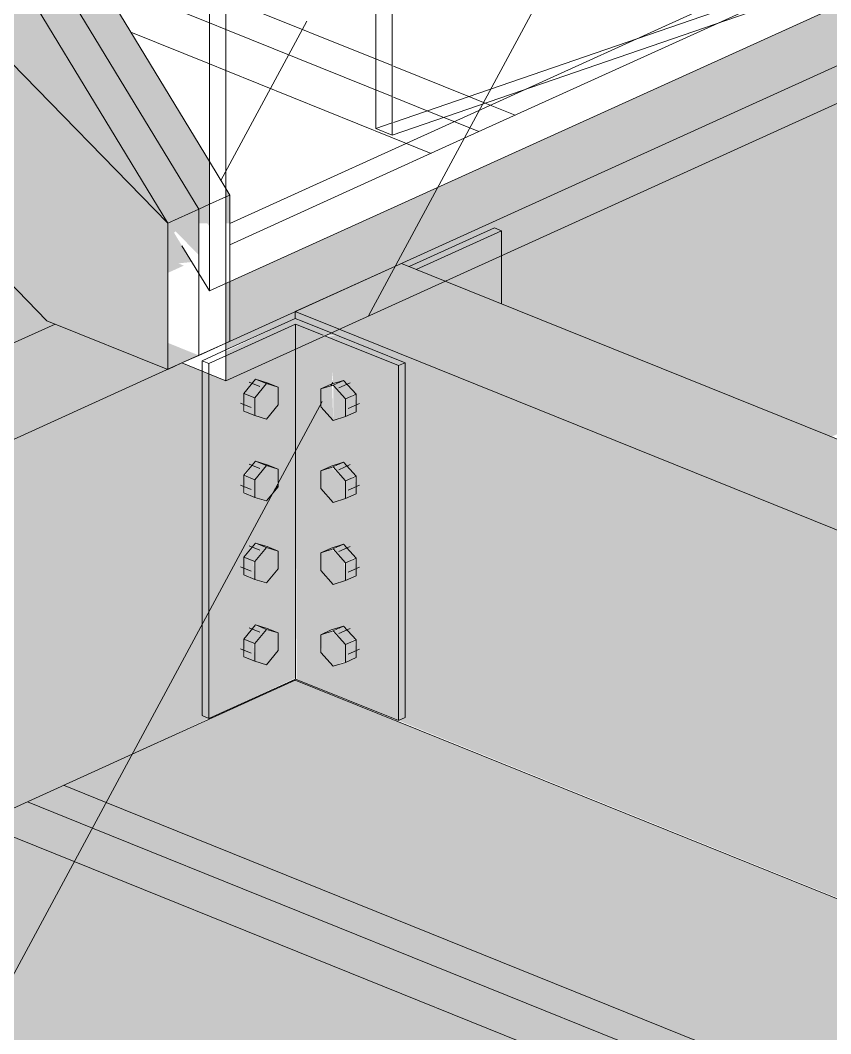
# Model space of a CAD drawing. Header units: inches. Extents: x -8719 to -3484, y -2874 to 4085.
# Drawn here: x -8019.39 to -7992.54, y 1943.52 to 1977.07 of the extents above; entities that cross this region are included whole.
import ezdxf

# ---------------------------------------------------------------- set-up
doc = ezdxf.new("R2010")
doc.units = ezdxf.units.IN
doc.header["$MEASUREMENT"] = 0
for name, color, linetype, lineweight in [('I-WALL', 2, 'Continuous', 13), ('S-BEAM', 12, 'Continuous', 9), ('S-BEAM-1', 63, 'Continuous', 9), ('S-BEAM-2', 143, 'Continuous', 9), ('S-FSTN', 2, 'Continuous', 9)]:
    doc.layers.add(name, color=color, linetype=linetype, lineweight=lineweight)
doc.layers.add('I-WALL-1', color=2, linetype='Continuous', lineweight=13, transparency=0.4)

# ---------------------------------------------------------------- blocks, each defined once
blk = doc.blocks.new('Dimension Lumber - GLULAM - 5_125 in_ x 13_5 in_-2274259-STRUCTURAL - 3D - NORTHWEST')
at = {"layer": 'S-BEAM-1'}
for points in [[(-7847.097, 1901.627), (-7843.581, 1903.222), (-8005.308, 1968.434), (-8008.823, 1966.839), (-7849.245, 1902.493)], [(-7847.097, 1889.424), (-7847.097, 1901.627), (-8008.823, 1966.839), (-8008.823, 1966.642), (-8008.894, 1966.642), (-8006.64, 1965.704), (-8006.64, 1953.982), (-8006.854, 1953.885), (-7849.245, 1890.291)]]:
    blk.add_hatch(color=256, dxfattribs=at).paths.add_polyline_path(points, flags=0)
at = {"layer": 'S-BEAM'}
for p, q in [((-8010.278, 1967.426), (-8006.959, 1968.932)), ((-8006.959, 1968.932), (-8006.763, 1969.021)), ((-8005.308, 1968.434), (-8006.763, 1969.021)), ((-7843.581, 1903.222), (-8005.308, 1968.434)), ((-8010.278, 1967.2), (-8010.278, 1967.426)), ((-8010.278, 1967.426), (-8008.823, 1966.839)), ((-8008.823, 1966.839), (-7847.097, 1901.627)), ((-7847.097, 1889.424), (-8010.278, 1955.223))]:
    blk.add_line(p, q, dxfattribs=at)
blk = doc.blocks.new('Truss - Truss-V106-STRUCTURAL - 3D - NORTHWEST')
at = {"layer": 'S-BEAM'}
for p, q in [((-8016.925, 1978.659), (-8013.12, 1972.398)), ((-8017.954, 1978.192), (-8013.472, 1970.818)), ((-8013.472, 1970.818), (-8017.954, 1978.192)), ((-8014.501, 1970.351), (-8018.983, 1977.725)), ((-8020.866, 1976.871), (-8014.501, 1970.351)), ((-8014.501, 1970.351), (-8020.866, 1976.871)), ((-8025.823, 1974.621), (-8018.503, 1967.124)), ((-8013.12, 1972.398), (-8012.574, 1971.5)), ((-8012.574, 1971.5), (-8012.443, 1971.285)), ((-8012.574, 1971.225), (-8012.443, 1971.285)), ((-8012.443, 1971.285), (-8012.443, 1970.326)), ((-8013.472, 1970.818), (-8013.12, 1970.978)), ((-8013.12, 1970.978), (-8012.574, 1971.225)), ((-8014.501, 1970.351), (-8013.472, 1970.818)), ((-8014.501, 1970.351), (-8013.472, 1970.818)), ((-8013.472, 1969.859), (-8013.472, 1970.818)), ((-8013.472, 1970.818), (-8013.472, 1969.859)), ((-8014.501, 1965.51), (-8014.501, 1970.351)), ((-8012.443, 1970.326), (-8012.443, 1968.416)), ((-8013.472, 1965.977), (-8013.472, 1969.859)), ((-8013.472, 1969.859), (-8013.472, 1965.977)), ((-8012.443, 1968.416), (-8012.443, 1966.444)), ((-8018.503, 1967.124), (-8014.501, 1965.51)), ((-8012.574, 1966.384), (-8013.472, 1965.977)), ((-8012.443, 1966.444), (-8012.574, 1966.384)), ((-8013.472, 1965.977), (-8014.03, 1965.724)), ((-8014.03, 1965.724), (-8014.501, 1965.51))]:
    blk.add_line(p, q, dxfattribs=at)
blk = doc.blocks.new('060523 - W_P_C - Fastenings - Column Base _ Top with X Bracing - Custom - CUSTOM - L5_x5_x5_16_x13_ - RAW STEEL-V140-STRUCTURAL - 3D - NORTHWEST')
at = {"layer": 'S-FSTN'}
h = blk.add_hatch(color=256, dxfattribs=at)
h.paths.add_polyline_path([(-8006.854, 1953.885), (-8006.854, 1965.636), (-8009.218, 1966.589), (-8009.218, 1965.724), (-8009.058, 1965.445), (-8009.017, 1965.041), (-8008.64, 1965.111), (-8008.264, 1964.609), (-8008.311, 1964.082), (-8009.018, 1963.821), (-8009.47, 1964.277), (-8010.265, 1962.803), (-8010.229, 1955.246), (-8007.026, 1953.954)], flags=0)
h.paths.add_polyline_path([(-8009.017, 1955.684), (-8009.426, 1956.193), (-8009.426, 1956.729), (-8008.674, 1957.013), (-8008.264, 1956.555), (-8008.311, 1955.947), (-8008.607, 1955.812)], flags=0)
h.paths.add_polyline_path([(-8009.017, 1958.395), (-8009.426, 1958.854), (-8009.426, 1959.441), (-8008.674, 1959.725), (-8008.264, 1959.267), (-8008.289, 1958.668), (-8009, 1958.401)], flags=0)
h.paths.add_polyline_path([(-8009.017, 1961.107), (-8009.426, 1961.588), (-8009.426, 1962.153), (-8008.674, 1962.437), (-8008.264, 1961.978), (-8008.292, 1961.378), (-8009, 1961.112)], flags=0)
for points in [[(-8006.854, 1965.636), (-8006.64, 1965.733), (-8008.894, 1966.642), (-8009.218, 1966.589), (-8007.026, 1965.705)], [(-8006.854, 1953.885), (-8006.64, 1953.982), (-8006.64, 1965.733), (-8006.854, 1965.636), (-8006.854, 1955.296)], [(-8009.017, 1963.819), (-8009.058, 1964.98), (-8009.426, 1964.864), (-8009.426, 1964.277), (-8009.058, 1963.865)], [(-8009.017, 1963.819), (-8008.607, 1963.978), (-8008.607, 1964.534), (-8009.017, 1964.948), (-8009.017, 1964.588)], [(-8008.607, 1964.534), (-8008.294, 1964.723), (-8008.674, 1965.149), (-8008.998, 1964.972), (-8008.674, 1964.609)], [(-8008.607, 1963.947), (-8008.264, 1964.103), (-8008.289, 1964.679), (-8008.607, 1964.534), (-8008.607, 1963.978)], [(-8009.017, 1961.107), (-8008.607, 1961.236), (-8008.607, 1961.823), (-8009.072, 1962.264), (-8009.426, 1962.153), (-8009.422, 1961.561), (-8009.058, 1961.153)], [(-8008.607, 1961.823), (-8008.537, 1961.854), (-8008.294, 1962.012), (-8008.702, 1962.424), (-8008.99, 1962.252), (-8008.884, 1962.133)], [(-8008.607, 1961.236), (-8008.264, 1961.391), (-8008.289, 1961.967), (-8008.607, 1961.823), (-8008.607, 1961.585)], [(-8011.01, 1961.423), (-8010.845, 1961.623), (-8010.873, 1961.676)], [(-8011.616, 1959.149), (-8011.232, 1959.618), (-8011.618, 1959.735), (-8011.957, 1959.286), (-8011.661, 1959.167)], [(-8011.231, 1958.443), (-8010.845, 1958.912), (-8010.845, 1959.499), (-8011.232, 1959.615), (-8011.616, 1959.149), (-8011.616, 1958.561), (-8011.232, 1958.443)], [(-8009.017, 1958.395), (-8008.607, 1958.524), (-8008.656, 1959.165), (-8009.072, 1959.552), (-8009.426, 1959.441), (-8009.426, 1958.854), (-8009.058, 1958.442)], [(-8008.607, 1959.111), (-8008.294, 1959.3), (-8008.702, 1959.712), (-8008.99, 1959.54), (-8008.615, 1959.12)], [(-8011.616, 1958.561), (-8011.661, 1959.167), (-8011.98, 1959.295), (-8011.957, 1958.699), (-8011.738, 1958.61)], [(-8008.607, 1958.524), (-8008.264, 1958.679), (-8008.289, 1959.255), (-8008.607, 1959.111), (-8008.607, 1958.855)], [(-8013.138, 1953.957), (-8013.138, 1957.478), (-8013.365, 1957.056), (-8013.365, 1954.049)], [(-8011.616, 1956.437), (-8011.232, 1956.906), (-8011.618, 1957.023), (-8011.957, 1956.574), (-8011.661, 1956.455)], [(-8011.231, 1955.731), (-8010.845, 1956.226), (-8010.845, 1956.787), (-8011.232, 1956.904), (-8011.616, 1956.429), (-8011.616, 1955.85), (-8011.409, 1955.786)], [(-8009.017, 1955.684), (-8008.607, 1955.857), (-8008.607, 1956.399), (-8009.072, 1956.841), (-8009.426, 1956.729), (-8009.401, 1956.114), (-8009.072, 1955.745)], [(-8008.607, 1956.399), (-8008.294, 1956.588), (-8008.702, 1957), (-8008.99, 1956.828), (-8008.674, 1956.474)], [(-8011.616, 1955.85), (-8011.661, 1956.455), (-8011.98, 1956.584), (-8011.936, 1955.979), (-8011.67, 1955.872)], [(-8008.607, 1955.812), (-8008.264, 1955.968), (-8008.289, 1956.544), (-8008.607, 1956.399), (-8008.607, 1955.857)]]:
    blk.add_hatch(color=256, dxfattribs=at).paths.add_polyline_path(points, flags=0)
h = blk.add_hatch(color=256, dxfattribs=at)
h.paths.add_polyline_path([(-8013.138, 1953.957), (-8010.265, 1955.296), (-8010.278, 1962.779), (-8013.138, 1957.478), (-8013.138, 1955.296)], flags=0)
h.paths.add_polyline_path([(-8011.231, 1955.731), (-8011.98, 1955.997), (-8011.948, 1956.622), (-8011.58, 1957.048), (-8010.845, 1956.787), (-8010.878, 1956.159), (-8011.219, 1955.745)], flags=0)
h.paths.add_polyline_path([(-8011.231, 1958.443), (-8011.98, 1958.708), (-8011.948, 1959.334), (-8011.58, 1959.759), (-8010.845, 1959.499), (-8010.845, 1958.912), (-8011.219, 1958.457)], flags=0)
for p, q in [((-8010.278, 1967.2), (-8012.574, 1966.158)), ((-8012.574, 1965.963), (-8010.265, 1967.011)), ((-8010.051, 1967.108), (-8010.278, 1967.2)), ((-8009.35, 1966.642), (-8010.265, 1967.011)), ((-8010.265, 1967.011), (-8010.265, 1966.185)), ((-8010.051, 1967.108), (-8009.087, 1966.72)), ((-8009.037, 1966.516), (-8009.301, 1966.622)), ((-8009.087, 1966.72), (-8008.823, 1966.613)), ((-8008.823, 1966.613), (-8006.64, 1965.733)), ((-8006.854, 1965.636), (-8009.037, 1966.516)), ((-8012.574, 1966.158), (-8013.365, 1965.799)), ((-8013.138, 1965.708), (-8012.574, 1965.963)), ((-8010.265, 1966.185), (-8010.265, 1962.803)), ((-8013.365, 1965.799), (-8013.138, 1965.708)), ((-8013.365, 1965.799), (-8013.365, 1965.456)), ((-8013.138, 1965.708), (-8013.138, 1965.364)), ((-8006.854, 1965.636), (-8006.64, 1965.733)), ((-8006.854, 1953.885), (-8006.854, 1965.636)), ((-8006.64, 1965.733), (-8006.64, 1953.982)), ((-8013.365, 1965.456), (-8013.365, 1957.056)), ((-8013.138, 1965.364), (-8013.138, 1957.478)), ((-8011.594, 1965.187), (-8011.98, 1964.719)), ((-8011.594, 1965.187), (-8011.98, 1964.719)), ((-8011.454, 1964.948), (-8011.806, 1965.09)), ((-8011.454, 1964.948), (-8011.806, 1965.09)), ((-8011.616, 1964.572), (-8011.231, 1965.041)), ((-8011.616, 1964.572), (-8011.231, 1965.041)), ((-8011.594, 1965.187), (-8011.231, 1965.041)), ((-8011.208, 1965.069), (-8011.594, 1965.187)), ((-8011.231, 1965.041), (-8011.594, 1965.187)), ((-8011.208, 1965.069), (-8011.594, 1965.187)), ((-8011.231, 1965.041), (-8010.845, 1964.922)), ((-8011.231, 1965.041), (-8010.845, 1964.922)), ((-8010.845, 1964.922), (-8011.208, 1965.069)), ((-8010.845, 1964.922), (-8011.208, 1965.069)), ((-8010.845, 1964.335), (-8010.845, 1964.922)), ((-8010.845, 1964.922), (-8010.845, 1964.335)), ((-8009.426, 1964.864), (-8009.083, 1965.02)), ((-8009.426, 1964.864), (-8009.083, 1965.02)), ((-8009.017, 1964.993), (-8009.426, 1964.864)), ((-8009.017, 1964.993), (-8009.426, 1964.864)), ((-8009.426, 1964.864), (-8009.426, 1964.359)), ((-8009.426, 1964.864), (-8009.426, 1964.359)), ((-8009.083, 1965.02), (-8008.674, 1965.149)), ((-8009.083, 1965.02), (-8008.674, 1965.149)), ((-8008.674, 1965.149), (-8009.017, 1964.993)), ((-8008.674, 1965.149), (-8009.017, 1964.993)), ((-8008.607, 1964.534), (-8009.017, 1964.993)), ((-8008.607, 1964.534), (-8009.017, 1964.993)), ((-8008.462, 1965.069), (-8008.829, 1964.903)), ((-8008.462, 1965.069), (-8008.829, 1964.903)), ((-8008.674, 1965.149), (-8008.264, 1964.69)), ((-8008.674, 1965.149), (-8008.264, 1964.69)), ((-8011.616, 1964.572), (-8011.98, 1964.719)), ((-8011.98, 1964.719), (-8011.98, 1964.132)), ((-8011.616, 1964.572), (-8011.98, 1964.719)), ((-8011.98, 1964.719), (-8011.98, 1964.132)), ((-8011.616, 1963.985), (-8011.616, 1964.572)), ((-8011.616, 1963.985), (-8011.616, 1964.572)), ((-8008.264, 1964.69), (-8008.607, 1964.534)), ((-8008.264, 1964.69), (-8008.607, 1964.534)), ((-8008.607, 1963.947), (-8008.607, 1964.534)), ((-8008.607, 1963.947), (-8008.607, 1964.534)), ((-8008.264, 1964.69), (-8008.264, 1964.103)), ((-8008.264, 1964.69), (-8008.264, 1964.103)), ((-8012.087, 1964.394), (-8011.735, 1964.252)), ((-8012.087, 1964.394), (-8011.735, 1964.252)), ((-8011.231, 1963.866), (-8010.845, 1964.335)), ((-8011.231, 1963.866), (-8010.845, 1964.335)), ((-8009.426, 1964.359), (-8009.426, 1964.277)), ((-8009.426, 1964.359), (-8009.426, 1964.277)), ((-8009.426, 1964.277), (-8009.017, 1963.819)), ((-8009.426, 1964.277), (-8009.017, 1963.819)), ((-8008.519, 1964.22), (-8008.152, 1964.386)), ((-8008.519, 1964.22), (-8008.152, 1964.386)), ((-8011.98, 1964.132), (-8011.616, 1963.985)), ((-8011.98, 1964.132), (-8011.616, 1963.985)), ((-8011.616, 1963.985), (-8011.231, 1963.866)), ((-8011.231, 1963.866), (-8011.616, 1963.985)), ((-8009.017, 1963.819), (-8008.607, 1963.947)), ((-8009.017, 1963.819), (-8008.607, 1963.947)), ((-8008.264, 1964.103), (-8008.607, 1963.947)), ((-8008.264, 1964.103), (-8008.607, 1963.947)), ((-8010.265, 1962.803), (-8010.265, 1955.26)), ((-8011.98, 1962.007), (-8011.594, 1962.476)), ((-8011.454, 1962.236), (-8011.806, 1962.378)), ((-8011.231, 1962.329), (-8011.616, 1961.86)), ((-8011.594, 1962.476), (-8011.208, 1962.357)), ((-8011.231, 1962.329), (-8011.594, 1962.476)), ((-8010.845, 1962.21), (-8011.231, 1962.329)), ((-8011.208, 1962.357), (-8010.845, 1962.21)), ((-8010.845, 1962.21), (-8010.845, 1961.729)), ((-8009.426, 1962.153), (-8009.083, 1962.308)), ((-8009.017, 1962.281), (-8009.426, 1962.153)), ((-8009.083, 1962.308), (-8008.674, 1962.437)), ((-8008.674, 1962.437), (-8009.017, 1962.281)), ((-8008.607, 1961.823), (-8009.017, 1962.281)), ((-8008.462, 1962.358), (-8008.829, 1962.191)), ((-8008.674, 1962.437), (-8008.264, 1961.978)), ((-8011.98, 1961.42), (-8011.98, 1962.007)), ((-8011.616, 1961.86), (-8011.98, 1962.007)), ((-8011.616, 1961.273), (-8011.616, 1961.86)), ((-8009.426, 1962.153), (-8009.426, 1961.566)), ((-8008.264, 1961.978), (-8008.607, 1961.823)), ((-8008.264, 1961.978), (-8008.264, 1961.391)), ((-8012.087, 1961.683), (-8011.735, 1961.541)), ((-8010.845, 1961.623), (-8011.01, 1961.423)), ((-8010.845, 1961.729), (-8010.845, 1961.623)), ((-8009.426, 1961.566), (-8009.017, 1961.107)), ((-8008.607, 1961.236), (-8008.607, 1961.823)), ((-8008.519, 1961.508), (-8008.152, 1961.675)), ((-8011.616, 1961.273), (-8011.98, 1961.42)), ((-8011.231, 1961.155), (-8011.616, 1961.273)), ((-8011.01, 1961.423), (-8011.231, 1961.155)), ((-8009.017, 1961.107), (-8008.607, 1961.236)), ((-8008.264, 1961.391), (-8008.607, 1961.236)), ((-8011.594, 1959.764), (-8011.98, 1959.295)), ((-8011.454, 1959.525), (-8011.806, 1959.667)), ((-8011.616, 1959.149), (-8011.231, 1959.617)), ((-8011.231, 1959.617), (-8011.594, 1959.764)), ((-8011.208, 1959.645), (-8011.594, 1959.764)), ((-8011.231, 1959.617), (-8010.845, 1959.499)), ((-8010.845, 1959.499), (-8011.208, 1959.645)), ((-8010.845, 1958.912), (-8010.845, 1959.499)), ((-8009.083, 1959.597), (-8009.426, 1959.441)), ((-8009.426, 1959.441), (-8009.017, 1959.57)), ((-8008.674, 1959.725), (-8009.083, 1959.597)), ((-8009.017, 1959.57), (-8008.674, 1959.725)), ((-8008.607, 1959.111), (-8009.017, 1959.57)), ((-8008.462, 1959.646), (-8008.829, 1959.48)), ((-8008.674, 1959.725), (-8008.264, 1959.267)), ((-8011.616, 1959.149), (-8011.98, 1959.295)), ((-8011.98, 1959.295), (-8011.98, 1958.708)), ((-8009.426, 1959.441), (-8009.426, 1958.854)), ((-8008.264, 1959.267), (-8008.607, 1959.111)), ((-8008.264, 1959.267), (-8008.264, 1958.679)), ((-8012.087, 1958.971), (-8011.735, 1958.829)), ((-8011.616, 1958.561), (-8011.616, 1959.149)), ((-8011.231, 1958.443), (-8010.845, 1958.912)), ((-8009.426, 1958.854), (-8009.017, 1958.395)), ((-8008.607, 1958.524), (-8008.607, 1959.111)), ((-8008.519, 1958.797), (-8008.152, 1958.963)), ((-8011.98, 1958.708), (-8011.616, 1958.561)), ((-8011.616, 1958.561), (-8011.231, 1958.443)), ((-8009.017, 1958.395), (-8008.607, 1958.524)), ((-8008.264, 1958.679), (-8008.607, 1958.524)), ((-8013.138, 1957.478), (-8013.138, 1953.957)), ((-8013.365, 1957.056), (-8013.365, 1954.049)), ((-8011.98, 1956.584), (-8011.594, 1957.052)), ((-8011.454, 1956.813), (-8011.806, 1956.955)), ((-8011.231, 1956.906), (-8011.616, 1956.437)), ((-8011.594, 1957.052), (-8011.231, 1956.906)), ((-8011.208, 1956.934), (-8011.594, 1957.052)), ((-8011.231, 1956.906), (-8010.845, 1956.787)), ((-8010.845, 1956.787), (-8011.208, 1956.934)), ((-8009.426, 1956.729), (-8009.083, 1956.885)), ((-8009.017, 1956.858), (-8009.426, 1956.729)), ((-8009.083, 1956.885), (-8008.674, 1957.013)), ((-8008.674, 1957.013), (-8009.017, 1956.858)), ((-8008.607, 1956.399), (-8009.017, 1956.858)), ((-8008.462, 1956.934), (-8008.829, 1956.768)), ((-8008.674, 1957.013), (-8008.264, 1956.555)), ((-8011.98, 1955.997), (-8011.98, 1956.584)), ((-8011.616, 1956.437), (-8011.98, 1956.584)), ((-8010.845, 1956.787), (-8010.845, 1956.2)), ((-8009.426, 1956.729), (-8009.426, 1956.142)), ((-8008.264, 1956.555), (-8008.607, 1956.399)), ((-8008.264, 1955.968), (-8008.264, 1956.555)), ((-8012.087, 1956.259), (-8011.735, 1956.117)), ((-8011.616, 1956.437), (-8011.616, 1955.85)), ((-8011.231, 1955.731), (-8010.845, 1956.2)), ((-8009.426, 1956.142), (-8009.017, 1955.684)), ((-8008.607, 1956.399), (-8008.607, 1955.812)), ((-8008.519, 1956.085), (-8008.152, 1956.251)), ((-8011.616, 1955.85), (-8011.98, 1955.997)), ((-8011.231, 1955.731), (-8011.616, 1955.85)), ((-8008.607, 1955.812), (-8009.017, 1955.684)), ((-8008.607, 1955.812), (-8008.264, 1955.968)), ((-8013.138, 1953.957), (-8010.265, 1955.26)), ((-8006.854, 1953.885), (-8010.265, 1955.26)), ((-8013.365, 1954.049), (-8013.138, 1953.957)), ((-8006.64, 1953.982), (-8006.854, 1953.885))]:
    blk.add_line(p, q, dxfattribs=at)
blk = doc.blocks.new('060523 - W_P_C - Fastenings - Column Base _ Top with X Bracing - Custom - CUSTOM - L5_x5_x5_16_x13_ - RAW STEEL-V141-STRUCTURAL - 3D - NORTHWEST')
at = {"layer": 'S-FSTN'}
blk.add_hatch(color=256, dxfattribs=at).paths.add_polyline_path([(-8003.449, 1967.685), (-8003.449, 1969.278), (-8005.288, 1968.427), (-8003.651, 1967.766)], flags=0)
for p, q in [((-8003.676, 1970.196), (-8006.499, 1968.915)), ((-8006.272, 1968.823), (-8003.449, 1970.104)), ((-8003.449, 1970.104), (-8003.676, 1970.196)), ((-8003.449, 1969.278), (-8003.449, 1970.104)), ((-8003.449, 1967.685), (-8003.449, 1969.278))]:
    blk.add_line(p, q, dxfattribs=at)
blk = doc.blocks.new('Plywood Web Joist - 11 7_8_ TJI360 _ 16_ O_C_-V159-STRUCTURAL - 3D - NORTHWEST')
at = {"layer": 'S-BEAM'}
for p, q in [((-8013.12, 1976.983), (-8015.898, 1978.103)), ((-8012.574, 1977.792), (-8007.065, 1975.57)), ((-8012.574, 1976.763), (-8013.12, 1976.983)), ((-8015.72, 1976.675), (-8013.12, 1975.627)), ((-8007.065, 1974.542), (-8012.574, 1976.763)), ((-8013.12, 1975.627), (-8012.574, 1975.407)), ((-8012.574, 1975.407), (-8007.108, 1973.203)), ((-8007.026, 1975.555), (-8004.526, 1974.547)), ((-8005.903, 1974.073), (-8007.026, 1974.526)), ((-8004.526, 1974.547), (-8004.045, 1974.352)), ((-8004.037, 1974.349), (-8003.981, 1974.327)), ((-8003.981, 1974.327), (-8002.993, 1973.928)), ((-8005.393, 1973.867), (-8005.903, 1974.073)), ((-8004.493, 1973.504), (-8005.357, 1973.853)), ((-8004.193, 1973.383), (-8004.493, 1973.504)), ((-8007.108, 1973.203), (-8005.775, 1972.665))]:
    blk.add_line(p, q, dxfattribs=at)
blk = doc.blocks.new('Plywood Web Joist - 11 7_8_ TJI360 _ 16_ O_C_-V161-STRUCTURAL - 3D - NORTHWEST')
at = {"layer": 'S-BEAM-2'}
h = blk.add_hatch(color=256, dxfattribs=at)
h.paths.add_polyline_path([(-7934.921, 1918.263), (-7927.25, 1921.744), (-7942.092, 1927.729), (-7942.092, 1921.155), (-7936.901, 1919.062)], flags=0)
h.paths.add_polyline_path([(-7950.61, 1924.59), (-7950.61, 1931.164), (-8010.278, 1955.223), (-8015.675, 1952.775), (-8016.538, 1951.173), (-7954.432, 1926.131)], flags=0)
h.paths.add_polyline_path([(-8055.853, 1973.596), (-8055.327, 1973.835), (-8056.216, 1974.193)], flags=0)
h.paths.add_polyline_path([(-8072.454, 1973.72), (-8083.758, 1985.299), (-8093.762, 1989.333), (-8094.682, 1989.333), (-8094.682, 1982.683), (-8077.151, 1975.614)], flags=0)
blk = doc.blocks.new('Plywood Web Joist - 11 7_8_ TJI360 _ 16_ O_C_-V162-STRUCTURAL - 3D - NORTHWEST')
at = {"layer": 'S-BEAM-2'}
h = blk.add_hatch(color=256, dxfattribs=at)
h.paths.add_polyline_path([(-7936.122, 1917.719), (-7934.921, 1918.263), (-7942.092, 1921.155), (-7942.092, 1920.126), (-7936.901, 1918.033)], flags=0)
h.paths.add_polyline_path([(-7950.61, 1923.561), (-7950.61, 1924.59), (-8016.538, 1951.173), (-8016.994, 1950.328), (-7954.432, 1925.102)], flags=0)
h.paths.add_polyline_path([(-8070.797, 1972.023), (-8072.454, 1973.72), (-8104.775, 1986.753), (-8105.854, 1986.753), (-8105.376, 1985.966), (-8076.201, 1974.202)], flags=0)
h = blk.add_hatch(color=256, dxfattribs=at)
h.paths.add_polyline_path([(-7937.704, 1917.001), (-7936.122, 1917.719), (-7942.092, 1920.126), (-7942.092, 1918.77)], flags=0)
h.paths.add_polyline_path([(-7950.61, 1922.205), (-7950.61, 1923.561), (-8016.994, 1950.328), (-8017.595, 1949.215), (-7954.432, 1923.746)], flags=0)
h.paths.add_polyline_path([(-8068.614, 1969.787), (-8070.797, 1972.023), (-8105.376, 1985.966), (-8104.285, 1984.17), (-8070.865, 1970.695)], flags=0)
h = blk.add_hatch(color=256, dxfattribs=at)
h.paths.add_polyline_path([(-7942.092, 1915.009), (-7937.704, 1917.001), (-7942.092, 1918.77), (-7942.092, 1915.619)], flags=0)
h.paths.add_polyline_path([(-7950.61, 1915.184), (-7950.61, 1922.205), (-8017.595, 1949.215), (-8020.705, 1943.448), (-7951.688, 1915.619)], flags=0)
h.paths.add_polyline_path([(-8074.495, 1965.137), (-8067.304, 1968.445), (-8068.614, 1969.787), (-8104.285, 1984.17), (-8098.632, 1974.87), (-8077.151, 1966.208)], flags=0)
at = {"layer": 'S-BEAM'}
for p, q in [((-8017.95, 1951.742), (-8016.538, 1951.173)), ((-8016.994, 1950.328), (-8019.15, 1951.198)), ((-8016.538, 1951.173), (-7950.61, 1924.59)), ((-8020.732, 1950.48), (-8017.595, 1949.215)), ((-7950.61, 1923.561), (-8016.994, 1950.328)), ((-8017.595, 1949.215), (-7950.61, 1922.205))]:
    blk.add_line(p, q, dxfattribs=at)
blk = doc.blocks.new('Dimension Lumber - GLULAM - 5_125 in_ x 13_5 in_-2000024-STRUCTURAL - 3D - NORTHWEST')
at = {"layer": 'S-BEAM-1'}
h = blk.add_hatch(color=256, dxfattribs=at)
h.paths.add_polyline_path([(-8015.675, 1952.775), (-8013.138, 1953.957), (-8013.365, 1954.049), (-8013.365, 1957.056), (-8015.652, 1952.816)], flags=0)
h.paths.add_polyline_path([(-7992.524, 1963.28), (-7945.393, 1984.672), (-7945.393, 1996.418), (-7942.294, 1997.813), (-7942.079, 1997.727), (-7942.079, 1986.171), (-7878.686, 2014.937), (-7878.686, 2018.511), (-7875.728, 2019.528), (-7875.728, 2028.03), (-7872.628, 2029.426), (-7872.427, 2029.344), (-7872.427, 2029.554), (-7876.724, 2028.03), (-7957.264, 1991.483), (-7955.808, 1990.896), (-8003.449, 1969.278), (-8003.449, 1967.685), (-7998.261, 1965.593)], flags=0)
at = {"layer": 'S-BEAM'}
for p, q in [((-8006.959, 1968.932), (-7967.166, 1986.99)), ((-7992.557, 1978.664), (-7996.27, 1976.979)), ((-7996.27, 1976.979), (-8004.677, 1973.164)), ((-8004.677, 1973.164), (-8008.226, 1971.554)), ((-8008.226, 1971.554), (-8012.443, 1969.64)), ((-8012.574, 1966.384), (-8006.959, 1968.932)), ((-8018.23, 1967.014), (-8045.368, 1954.699)), ((-8014.03, 1965.724), (-8012.574, 1966.384)), ((-8137.283, 1909.794), (-8014.03, 1965.724)), ((-8010.278, 1955.223), (-8015.675, 1952.775)), ((-8015.675, 1952.775), (-8071.421, 1927.478))]:
    blk.add_line(p, q, dxfattribs=at)

msp = doc.modelspace()

# ---------------------------------------------------------------- hatches: boundary and pattern name
at = {"layer": 'I-WALL-1'}
h = msp.add_hatch(color=256, dxfattribs=at)
h.paths.add_polyline_path([(-7869.76, 1928.034), (-7869.083, 1928.341), (-7869.083, 1929.696), (-7868.612, 1929.91), (-7868.612, 1935.382), (-7869.083, 1935.572), (-7869.083, 1936.928), (-7867.883, 1937.472), (-7863.285, 1935.618), (-7863.285, 1943.888), (-7869.76, 1940.95), (-7869.76, 1929.389)], flags=0)
h.paths.add_polyline_path([(-7858.087, 1934.686), (-7857.637, 1934.891), (-7857.637, 1940.362), (-7858.087, 1940.543), (-7858.087, 1934.807)], flags=0)
h.paths.add_polyline_path([(-7849.616, 1939.512), (-7849.616, 1950.091), (-7858.087, 1946.247), (-7858.087, 1941.918), (-7856.908, 1942.452), (-7853.286, 1940.992)], flags=0)
h.paths.add_polyline_path([(-7836.428, 1943.159), (-7836.114, 1943.301), (-7836.114, 1945.859), (-7838.644, 1944.053), (-7837.348, 1943.53)], flags=0)
h.paths.add_polyline_path([(-7840.861, 1944.947), (-7836.114, 1948.334), (-7836.114, 1955), (-7836.731, 1955.938), (-7844.098, 1952.595), (-7844.098, 1946.252), (-7843.746, 1946.11)], flags=0)
h.paths.add_polyline_path([(-7828.785, 1946.627), (-7822.613, 1949.428), (-7822.613, 1955.496), (-7829.775, 1950.384), (-7829.775, 1948.132)], flags=0)
h.paths.add_polyline_path([(-7815.452, 1952.677), (-7809.111, 1955.555), (-7809.111, 1965.133), (-7815.452, 1960.607), (-7815.452, 1955.296)], flags=0)
h.paths.add_polyline_path([(-7829.775, 1952.86), (-7822.613, 1957.972), (-7822.613, 1962.344), (-7829.775, 1959.094), (-7829.775, 1953.575)], flags=0)
h.paths.add_polyline_path([(-7801.129, 1959.177), (-7795.61, 1961.681), (-7795.61, 1974.598), (-7796.274, 1974.296), (-7801.129, 1970.831), (-7801.129, 1966.642)], flags=0)
h.paths.add_polyline_path([(-7815.452, 1963.083), (-7809.111, 1967.609), (-7809.111, 1968.471), (-7815.452, 1965.594), (-7815.452, 1963.34)], flags=0)
h.paths.add_polyline_path([(-7786.806, 1965.676), (-7662.274, 2022.186), (-7662.274, 2032.92), (-7664.821, 2033.947), (-7786.806, 1978.593), (-7786.806, 1966.642)], flags=0)
h.paths.add_polyline_path([(-8007.85, 1967.281), (-8005.308, 1968.434), (-8006.499, 1968.915), (-8003.676, 1970.196), (-8003.449, 1970.104), (-8003.449, 1969.278), (-7955.808, 1990.896), (-7979.519, 1982.741), (-7979.519, 1981.384), (-7981.576, 1980.45), (-7983.694, 1981.304), (-7985.578, 1980.607), (-8005.55, 1971.545), (-8007.772, 1967.426)], flags=0)
h.paths.add_polyline_path([(-7877.231, 2015.598), (-7875.728, 2016.285), (-7875.728, 2018.441), (-7877.231, 2017.924)], flags=0)
h.paths.add_polyline_path([(-7768.349, 2020.398), (-7768.349, 2027.419), (-7768.821, 2027.609), (-7768.821, 2028.965), (-7767.62, 2029.509), (-7756.101, 2024.864), (-7756.101, 2031.885), (-7756.572, 2032.075), (-7756.572, 2033.431), (-7755.372, 2033.976), (-7745.126, 2029.845), (-7745.126, 2036.866), (-7745.598, 2037.056), (-7745.598, 2038.412), (-7744.397, 2038.956), (-7734.623, 2035.015), (-7734.151, 2035.544), (-7734.151, 2041.846), (-7734.623, 2042.036), (-7734.623, 2043.392), (-7733.422, 2043.936), (-7723.176, 2039.805), (-7723.176, 2046.826), (-7723.648, 2047.016), (-7723.648, 2048.372), (-7722.447, 2048.917), (-7712.632, 2044.959), (-7712.632, 2054.15), (-7713.32, 2054.15), (-7767.02, 2029.782), (-7794.171, 2040.73), (-7744.751, 2063.155), (-7744.751, 2064.17), (-7748.641, 2064.17), (-7744.751, 2065.611), (-7749.56, 2065.611), (-7744.751, 2067.793), (-7747.156, 2067.793), (-7800.857, 2043.425), (-7825.366, 2053.308), (-7836.941, 2048.056), (-7768.663, 2020.524)], flags=0)
h.paths.add_polyline_path([(-7661.91, 2022.351), (-7659.788, 2023.315), (-7659.788, 2034.048), (-7660.461, 2034.32), (-7660.461, 2034.834), (-7661.91, 2035.419), (-7661.91, 2023.623)], flags=0)
h.paths.add_polyline_path([(-7880.744, 2026.693), (-7872.427, 2029.554), (-7872.427, 2029.98), (-7873.064, 2030.237), (-7880.744, 2026.752)], flags=0)
h.paths.add_polyline_path([(-7880.04, 2028.498), (-7873.949, 2030.594), (-7874.729, 2030.908), (-7876.775, 2029.98)], flags=0)
h.paths.add_polyline_path([(-7850.309, 2053.446), (-7838.734, 2058.698), (-7839.691, 2059.084), (-7851.266, 2053.832)], flags=0)
h = msp.add_hatch(color=256, dxfattribs=at)
h.paths.add_polyline_path([(-8005.308, 1968.434), (-8003.449, 1969.278), (-8003.449, 1970.104), (-8003.676, 1970.196), (-8006.499, 1968.915), (-8005.328, 1968.443)], flags=0)
h.paths.add_polyline_path([(-7875.501, 2004.437), (-7874.624, 2004.835), (-7874.624, 2018.821), (-7875.728, 2018.441), (-7875.728, 2004.529), (-7875.542, 2004.454)], flags=0)
h = msp.add_hatch(color=256, dxfattribs=at)
h.paths.add_polyline_path([(-8137.2, 1790.344), (-8133.084, 1792.211), (-8133.084, 1797.802), (-8137.2, 1795.899), (-8137.2, 1792.165)], flags=0)
h.paths.add_polyline_path([(-8133.084, 1799.862), (-8133.084, 1806.022), (-8131.712, 1806.644), (-8131.712, 1811.071), (-8132.953, 1811.533), (-8134.109, 1811.009), (-8134.109, 1809.653), (-8133.637, 1809.463), (-8133.637, 1808.129), (-8132.804, 1807.793), (-8133.637, 1807.415), (-8133.637, 1801.845), (-8134.109, 1801.631), (-8134.109, 1800.275), (-8133.637, 1800.085)], flags=0)
h.paths.add_polyline_path([(-8125.857, 1814.19), (-8124.439, 1814.833), (-8124.439, 1816.004), (-8124.911, 1816.194), (-8124.911, 1823.215), (-8114.882, 1819.171), (-8113.465, 1819.814), (-8113.465, 1820.984), (-8113.936, 1821.174), (-8113.936, 1823.359), (-8108.293, 1825.92), (-8103.907, 1824.151), (-8102.49, 1824.794), (-8102.49, 1825.964), (-8102.961, 1826.154), (-8102.961, 1828.339), (-8101.576, 1828.968), (-8101.901, 1829.099), (-8101.901, 1832.748), (-8092.932, 1829.131), (-8091.515, 1829.774), (-8091.515, 1830.944), (-8091.986, 1831.134), (-8091.986, 1838.155), (-8081.957, 1834.111), (-8081.011, 1834.54), (-8081.011, 1845.088), (-8083.467, 1846.079), (-8083.467, 1847.66), (-8079.952, 1849.256), (-8079.952, 1923.607), (-8102.474, 1913.387), (-8102.49, 1838.352), (-8133.856, 1824.119), (-8135.038, 1824.596), (-8135.038, 1828.257), (-8136.907, 1829.011), (-8137.2, 1828.878), (-8137.2, 1818.764), (-8126.514, 1814.455)], flags=0)
h.paths.add_polyline_path([(-8123.134, 1815.426), (-8121.276, 1816.269), (-8121.934, 1816.534), (-8123.134, 1815.989), (-8123.134, 1815.459)], flags=0)
h.paths.add_polyline_path([(-8112.159, 1820.406), (-8110.301, 1821.249), (-8110.959, 1821.514), (-8112.159, 1820.969)], flags=0)
h.paths.add_polyline_path([(-8101.184, 1825.386), (-8099.327, 1826.229), (-8099.984, 1826.494), (-8101.184, 1825.949), (-8101.184, 1825.419)], flags=0)
h.paths.add_polyline_path([(-8137.2, 1829.498), (-8135.038, 1830.496), (-8135.038, 1864.47), (-8137.2, 1865.341), (-8137.2, 1829.498)], flags=0)
h.paths.add_polyline_path([(-8090.209, 1830.367), (-8088.352, 1831.209), (-8089.009, 1831.474), (-8090.209, 1830.93), (-8090.209, 1830.399)], flags=0)
h.paths.add_polyline_path([(-8071.434, 1849.403), (-8015.675, 1952.775), (-8071.421, 1927.478), (-8071.434, 1850.007)], flags=0)
h.paths.add_polyline_path([(-8137.2, 1865.71), (-8135.038, 1866.691), (-8135.038, 1898.61), (-8137.2, 1897.591), (-8137.2, 1865.765)], flags=0)
h.paths.add_polyline_path([(-8137.2, 1913.028), (-8117.005, 1922.192), (-8117.278, 1922.302), (-8124.598, 1929.8), (-8137.2, 1924.081), (-8137.2, 1913.422)], flags=0)
h.paths.add_polyline_path([(-8111.218, 1924.818), (-8084.148, 1937.16), (-8084.353, 1937.242), (-8091.673, 1944.74), (-8115.7, 1933.837), (-8111.218, 1926.463)], flags=0)
h.paths.add_polyline_path([(-8078.293, 1939.758), (-8051.155, 1952.073), (-8051.428, 1952.183), (-8058.748, 1959.681), (-8082.775, 1948.778), (-8078.293, 1941.403), (-8078.293, 1940.937)], flags=0)
h.paths.add_polyline_path([(-8045.368, 1954.699), (-8018.23, 1967.014), (-8018.577, 1967.2), (-8025.823, 1974.621), (-8049.85, 1963.719), (-8045.368, 1956.344), (-8045.368, 1955.296)], flags=0)
h.paths.add_polyline_path([(-8016.535, 1978.016), (-8013.12, 1979.566), (-8013.12, 1980.386), (-8016.925, 1978.659), (-8016.811, 1978.471)], flags=0)
h.paths.add_polyline_path([(-8007.065, 1982.313), (-7998.6, 1986.154), (-8006.116, 1983.564), (-8007.065, 1983.133), (-8007.065, 1982.591)], flags=0)
h = msp.add_hatch(color=256, dxfattribs=at)
h.paths.add_polyline_path([(-8124.911, 1818.379), (-8119.4, 1820.879), (-8124.911, 1823.102), (-8124.911, 1819.083)], flags=0)
h.paths.add_polyline_path([(-8113.276, 1920.688), (-8111.218, 1921.622), (-8111.218, 1926.463), (-8115.7, 1933.837), (-8124.598, 1929.8), (-8117.278, 1922.302), (-8114.694, 1921.26)], flags=0)
h.paths.add_polyline_path([(-8080.351, 1935.629), (-8078.293, 1936.562), (-8078.293, 1941.403), (-8082.775, 1948.778), (-8091.673, 1944.74), (-8084.353, 1937.242), (-8083.324, 1936.827)], flags=0)
h.paths.add_polyline_path([(-8047.426, 1950.569), (-8045.368, 1951.503), (-8045.368, 1956.344), (-8049.85, 1963.719), (-8058.748, 1959.681), (-8051.428, 1952.183), (-8049.456, 1951.388)], flags=0)
h.paths.add_polyline_path([(-8014.501, 1965.51), (-8013.472, 1965.977), (-8014.501, 1966.392), (-8014.501, 1968.706), (-8013.968, 1968.948), (-8014.149, 1969.021), (-8013.703, 1969.068), (-8014.291, 1970.036), (-8014.241, 1970.084), (-8013.472, 1969.297), (-8013.472, 1970.351), (-8013.189, 1970.351), (-8013.12, 1970.238), (-8013.12, 1972.398), (-8016.925, 1978.659), (-8025.823, 1974.621), (-8018.503, 1967.124), (-8015.792, 1966.03)], flags=0)
for points in [[(-8012.574, 1966.158), (-8010.265, 1967.195), (-8009.072, 1966.726), (-8007.85, 1967.281), (-8005.55, 1971.545), (-8012.443, 1968.416), (-8012.443, 1966.444), (-8012.574, 1966.384)], [(-8012.574, 1965.137), (-8009.087, 1966.72), (-8010.278, 1967.2), (-8012.574, 1966.108), (-8012.574, 1965.162)]]:
    msp.add_hatch(color=256, dxfattribs=at).paths.add_polyline_path(points, flags=0)
h = msp.add_hatch(color=256, dxfattribs=at)
h.paths.add_polyline_path([(-8012.574, 1966.384), (-8012.443, 1966.444), (-8012.443, 1968.416), (-8012.574, 1968.357), (-8012.574, 1966.642)], flags=0)
h.paths.add_polyline_path([(-8012.574, 1970.351), (-8012.443, 1970.351), (-8012.443, 1971.285), (-8012.574, 1971.5), (-8012.574, 1970.818)], flags=0)
h = msp.add_hatch(color=256, dxfattribs=at)
h.paths.add_polyline_path([(-8137.2, 1795.935), (-8133.084, 1797.802), (-8133.084, 1799.862), (-8134.109, 1800.275), (-8134.109, 1801.631), (-8133.637, 1801.845), (-8133.637, 1807.415), (-8136.919, 1805.925), (-8137.2, 1806.022), (-8137.2, 1796.46)], flags=0)
h.paths.add_polyline_path([(-8133.637, 1808.129), (-8133.637, 1809.463), (-8134.109, 1809.653), (-8134.109, 1811.009), (-8132.858, 1811.533), (-8131.712, 1811.071), (-8131.667, 1811.554), (-8125.857, 1814.19), (-8130.243, 1815.959), (-8135.348, 1813.643), (-8137.2, 1814.389), (-8137.2, 1809.565), (-8133.856, 1808.217)], flags=0)
h.paths.add_polyline_path([(-8124.439, 1814.833), (-8123.134, 1815.459), (-8123.102, 1816.004), (-8121.934, 1816.534), (-8121.276, 1816.269), (-8114.882, 1819.171), (-8119.268, 1820.939), (-8124.911, 1818.379), (-8124.911, 1816.194), (-8124.439, 1816.004), (-8124.439, 1815.397)], flags=0)
h.paths.add_polyline_path([(-8113.465, 1819.814), (-8112.159, 1820.406), (-8112.159, 1820.969), (-8110.959, 1821.514), (-8110.301, 1821.249), (-8103.907, 1824.151), (-8108.293, 1825.92), (-8113.936, 1823.359), (-8113.936, 1821.174), (-8113.465, 1820.984), (-8113.465, 1820.377)], flags=0)
h.paths.add_polyline_path([(-8102.49, 1824.794), (-8101.184, 1825.419), (-8101.184, 1825.949), (-8099.984, 1826.494), (-8099.327, 1826.229), (-8092.932, 1829.131), (-8097.318, 1830.9), (-8102.961, 1828.339), (-8102.961, 1826.154), (-8102.49, 1825.964), (-8102.49, 1825.357)], flags=0)
h.paths.add_polyline_path([(-8091.515, 1829.774), (-8090.209, 1830.399), (-8090.177, 1830.944), (-8089.009, 1831.474), (-8088.352, 1831.209), (-8081.957, 1834.111), (-8086.343, 1835.88), (-8091.986, 1833.319), (-8091.986, 1831.134), (-8091.515, 1830.944), (-8091.515, 1830.337)], flags=0)
h.paths.add_polyline_path([(-8081.011, 1834.54), (-8078.945, 1835.478), (-8077.042, 1839.005), (-8077.151, 1839.005), (-8077.151, 1846.239), (-8074.949, 1847.238), (-8079.952, 1849.256), (-8083.467, 1847.66), (-8083.467, 1846.079), (-8081.011, 1845.088), (-8081.011, 1835.103)], flags=0)
h.paths.add_polyline_path([(-8137.2, 1897.629), (-8135.038, 1898.61), (-8135.038, 1900.975), (-8103.657, 1915.215), (-8102.474, 1914.738), (-8102.474, 1913.387), (-8074.735, 1925.98), (-8074.735, 1937.725), (-8071.635, 1939.121), (-8071.421, 1939.034), (-8071.421, 1927.478), (-8015.675, 1952.775), (-8013.365, 1957.056), (-8013.365, 1965.456), (-8014.03, 1965.724), (-8014.501, 1965.51), (-8018.23, 1967.014), (-8045.368, 1954.699), (-8045.368, 1951.503), (-8047.426, 1950.569), (-8051.155, 1952.073), (-8078.293, 1939.758), (-8078.293, 1936.562), (-8080.351, 1935.629), (-8084.08, 1937.132), (-8111.218, 1924.818), (-8111.218, 1921.622), (-8113.276, 1920.688), (-8117.005, 1922.192), (-8137.2, 1913.028), (-8137.2, 1898.569)], flags=0)
h.paths.add_polyline_path([(-8008.823, 1966.642), (-8008.823, 1966.839), (-8009.087, 1966.72), (-8008.894, 1966.642)], flags=0)
h = msp.add_hatch(color=256, dxfattribs=at)
h.paths.add_polyline_path([(-8073.021, 1846.461), (-8072.526, 1847.377), (-8073.828, 1846.787), (-8073.601, 1846.695)], flags=0)
h.paths.add_polyline_path([(-8074.507, 1914.132), (-8071.421, 1915.587), (-8071.421, 1939.034), (-8071.648, 1939.126), (-8074.735, 1937.725), (-8074.735, 1914.224)], flags=0)
h.paths.add_polyline_path([(-8072.6, 1915.906), (-8073.35, 1916.172), (-8073.318, 1916.797), (-8072.949, 1917.223), (-8072.214, 1916.962), (-8072.248, 1916.334), (-8072.589, 1915.92)], flags=0)
h.paths.add_polyline_path([(-8072.6, 1918.618), (-8073.35, 1918.883), (-8073.307, 1919.522), (-8072.949, 1919.935), (-8072.214, 1919.674), (-8072.214, 1919.087), (-8072.589, 1918.632)], flags=0)
h.paths.add_polyline_path([(-8072.6, 1921.33), (-8073.35, 1921.595), (-8073.318, 1922.221), (-8072.949, 1922.646), (-8072.214, 1922.386), (-8072.253, 1921.751), (-8072.593, 1921.338)], flags=0)
h.paths.add_polyline_path([(-8072.6, 1924.042), (-8073.35, 1924.307), (-8073.318, 1924.932), (-8072.964, 1925.362), (-8072.214, 1925.097), (-8072.214, 1924.51), (-8072.589, 1924.055)], flags=0)
h.paths.add_polyline_path([(-8072.6, 1927.657), (-8073.35, 1927.922), (-8073.318, 1928.548), (-8072.949, 1928.973), (-8072.214, 1928.713), (-8072.248, 1928.085), (-8072.589, 1927.671)], flags=0)
h.paths.add_polyline_path([(-8072.6, 1930.369), (-8073.35, 1930.634), (-8073.318, 1931.26), (-8072.949, 1931.685), (-8072.214, 1931.425), (-8072.214, 1930.837), (-8072.589, 1930.382)], flags=0)
h.paths.add_polyline_path([(-8072.6, 1933.08), (-8073.35, 1933.346), (-8073.318, 1933.971), (-8072.949, 1934.397), (-8072.214, 1934.136), (-8072.253, 1933.502), (-8072.593, 1933.089)], flags=0)
h.paths.add_polyline_path([(-8072.6, 1935.792), (-8073.35, 1936.057), (-8073.306, 1936.697), (-8072.911, 1937.097), (-8072.214, 1936.848), (-8072.214, 1936.261), (-8072.589, 1935.806)], flags=0)
h.paths.add_polyline_path([(-8013.365, 1957.056), (-8011.01, 1961.423), (-8011.287, 1961.172), (-8011.98, 1961.42), (-8011.948, 1962.046), (-8011.58, 1962.471), (-8010.845, 1962.21), (-8010.845, 1961.729), (-8009.426, 1964.359), (-8009.426, 1964.864), (-8009.043, 1965.07), (-8009.037, 1965.149), (-8009.058, 1965.181), (-8009.058, 1965.528), (-8009.218, 1965.724), (-8009.218, 1966.642), (-8008.894, 1966.642), (-8009.087, 1966.72), (-8012.64, 1965.164), (-8013.365, 1965.456), (-8013.365, 1959.007)], flags=0)
h.paths.add_polyline_path([(-8011.231, 1963.866), (-8011.98, 1964.132), (-8011.937, 1964.771), (-8011.541, 1965.171), (-8010.845, 1964.922), (-8010.845, 1964.335), (-8011.219, 1963.88)], flags=0)
h = msp.add_hatch(color=256, dxfattribs=at)
h.paths.add_polyline_path([(-8072.6, 1915.906), (-8072.214, 1916.401), (-8072.214, 1916.962), (-8072.964, 1917.227), (-8073.35, 1916.759), (-8073.326, 1916.162), (-8072.986, 1916.025)], flags=0)
h.paths.add_polyline_path([(-8072.6, 1918.618), (-8072.214, 1919.087), (-8072.214, 1919.674), (-8072.964, 1919.939), (-8073.35, 1919.47), (-8073.326, 1918.874), (-8072.602, 1918.619)], flags=0)
h.paths.add_polyline_path([(-8072.6, 1921.33), (-8072.214, 1921.798), (-8072.214, 1922.386), (-8072.964, 1922.651), (-8073.35, 1922.104), (-8073.301, 1921.575), (-8072.602, 1921.33)], flags=0)
h.paths.add_polyline_path([(-8072.6, 1924.042), (-8072.214, 1924.51), (-8072.214, 1925.097), (-8072.964, 1925.362), (-8073.35, 1924.844), (-8073.301, 1924.287), (-8072.602, 1924.042)], flags=0)
h.paths.add_polyline_path([(-8072.6, 1927.657), (-8072.214, 1928.151), (-8072.214, 1928.713), (-8072.964, 1928.978), (-8073.35, 1928.509), (-8073.306, 1927.905), (-8072.768, 1927.709)], flags=0)
h.paths.add_polyline_path([(-8072.6, 1930.369), (-8072.214, 1930.837), (-8072.214, 1931.425), (-8072.964, 1931.69), (-8073.35, 1931.221), (-8073.326, 1930.624), (-8072.602, 1930.369)], flags=0)
h.paths.add_polyline_path([(-8072.6, 1933.08), (-8072.214, 1933.549), (-8072.214, 1934.136), (-8072.964, 1934.401), (-8073.35, 1933.855), (-8073.301, 1933.326), (-8072.602, 1933.081)], flags=0)
h.paths.add_polyline_path([(-8072.6, 1935.792), (-8072.214, 1936.261), (-8072.214, 1936.848), (-8072.964, 1937.113), (-8073.35, 1936.594), (-8073.301, 1936.037), (-8072.602, 1935.793)], flags=0)
h.paths.add_polyline_path([(-8011.231, 1961.155), (-8011.01, 1961.423), (-8010.845, 1961.835), (-8010.845, 1962.21), (-8011.594, 1962.476), (-8011.98, 1961.929), (-8011.931, 1961.4), (-8011.232, 1961.155)], flags=0)
h.paths.add_polyline_path([(-8011.231, 1963.866), (-8010.845, 1964.335), (-8010.845, 1964.922), (-8011.594, 1965.187), (-8011.98, 1964.669), (-8011.931, 1964.112), (-8011.232, 1963.867)], flags=0)

# ---------------------------------------------------------------- linework, layer by layer
at = {"layer": 'I-WALL'}
for p, q in [((-8012.574, 1965.137), (-7955.808, 1990.896)), ((-7955.808, 1990.896), (-8007.065, 1973.265)), ((-8007.85, 1967.281), (-7996.782, 1987.8)), ((-8007.611, 1973.486), (-8007.611, 1983.463)), ((-8007.065, 1973.265), (-8007.065, 1983.133)), ((-8013.12, 1968.109), (-7981.419, 1982.495)), ((-7985.895, 1982.388), (-8012.443, 1970.341)), ((-7981.419, 1982.495), (-8007.026, 1973.687)), ((-8013.12, 1981.532), (-8013.12, 1968.109)), ((-8012.574, 1980.634), (-8012.574, 1965.137)), ((-8009.892, 1977.046), (-8012.738, 1971.769)), ((-8007.065, 1973.673), (-8007.611, 1973.486)), ((-8007.611, 1973.486), (-8007.065, 1973.265)), ((-8013.12, 1968.109), (-8014.03, 1969.606)), ((-8012.574, 1965.137), (-8014.03, 1965.724)), ((-8009.098, 1964.967), (-8009.037, 1965.079)), ((-8073.021, 1846.461), (-8009.38, 1964.444))]:
    msp.add_line(p, q, dxfattribs=at)

# ---------------------------------------------------------------- block references
at = {"layer": 'S-BEAM'}
for name in ['Truss - Truss-V106-STRUCTURAL - 3D - NORTHWEST', 'Dimension Lumber - GLULAM - 5_125 in_ x 13_5 in_-2000024-STRUCTURAL - 3D - NORTHWEST', 'Plywood Web Joist - 11 7_8_ TJI360 _ 16_ O_C_-V159-STRUCTURAL - 3D - NORTHWEST', 'Plywood Web Joist - 11 7_8_ TJI360 _ 16_ O_C_-V161-STRUCTURAL - 3D - NORTHWEST', 'Plywood Web Joist - 11 7_8_ TJI360 _ 16_ O_C_-V162-STRUCTURAL - 3D - NORTHWEST', 'Dimension Lumber - GLULAM - 5_125 in_ x 13_5 in_-2274259-STRUCTURAL - 3D - NORTHWEST']:
    msp.add_blockref(name, (0, 0), dxfattribs=at)
at = {"layer": 'S-FSTN'}
for name in ['060523 - W_P_C - Fastenings - Column Base _ Top with X Bracing - Custom - CUSTOM - L5_x5_x5_16_x13_ - RAW STEEL-V141-STRUCTURAL - 3D - NORTHWEST', '060523 - W_P_C - Fastenings - Column Base _ Top with X Bracing - Custom - CUSTOM - L5_x5_x5_16_x13_ - RAW STEEL-V140-STRUCTURAL - 3D - NORTHWEST']:
    msp.add_blockref(name, (0, 0), dxfattribs=at)

doc.saveas('drawing.dxf')
